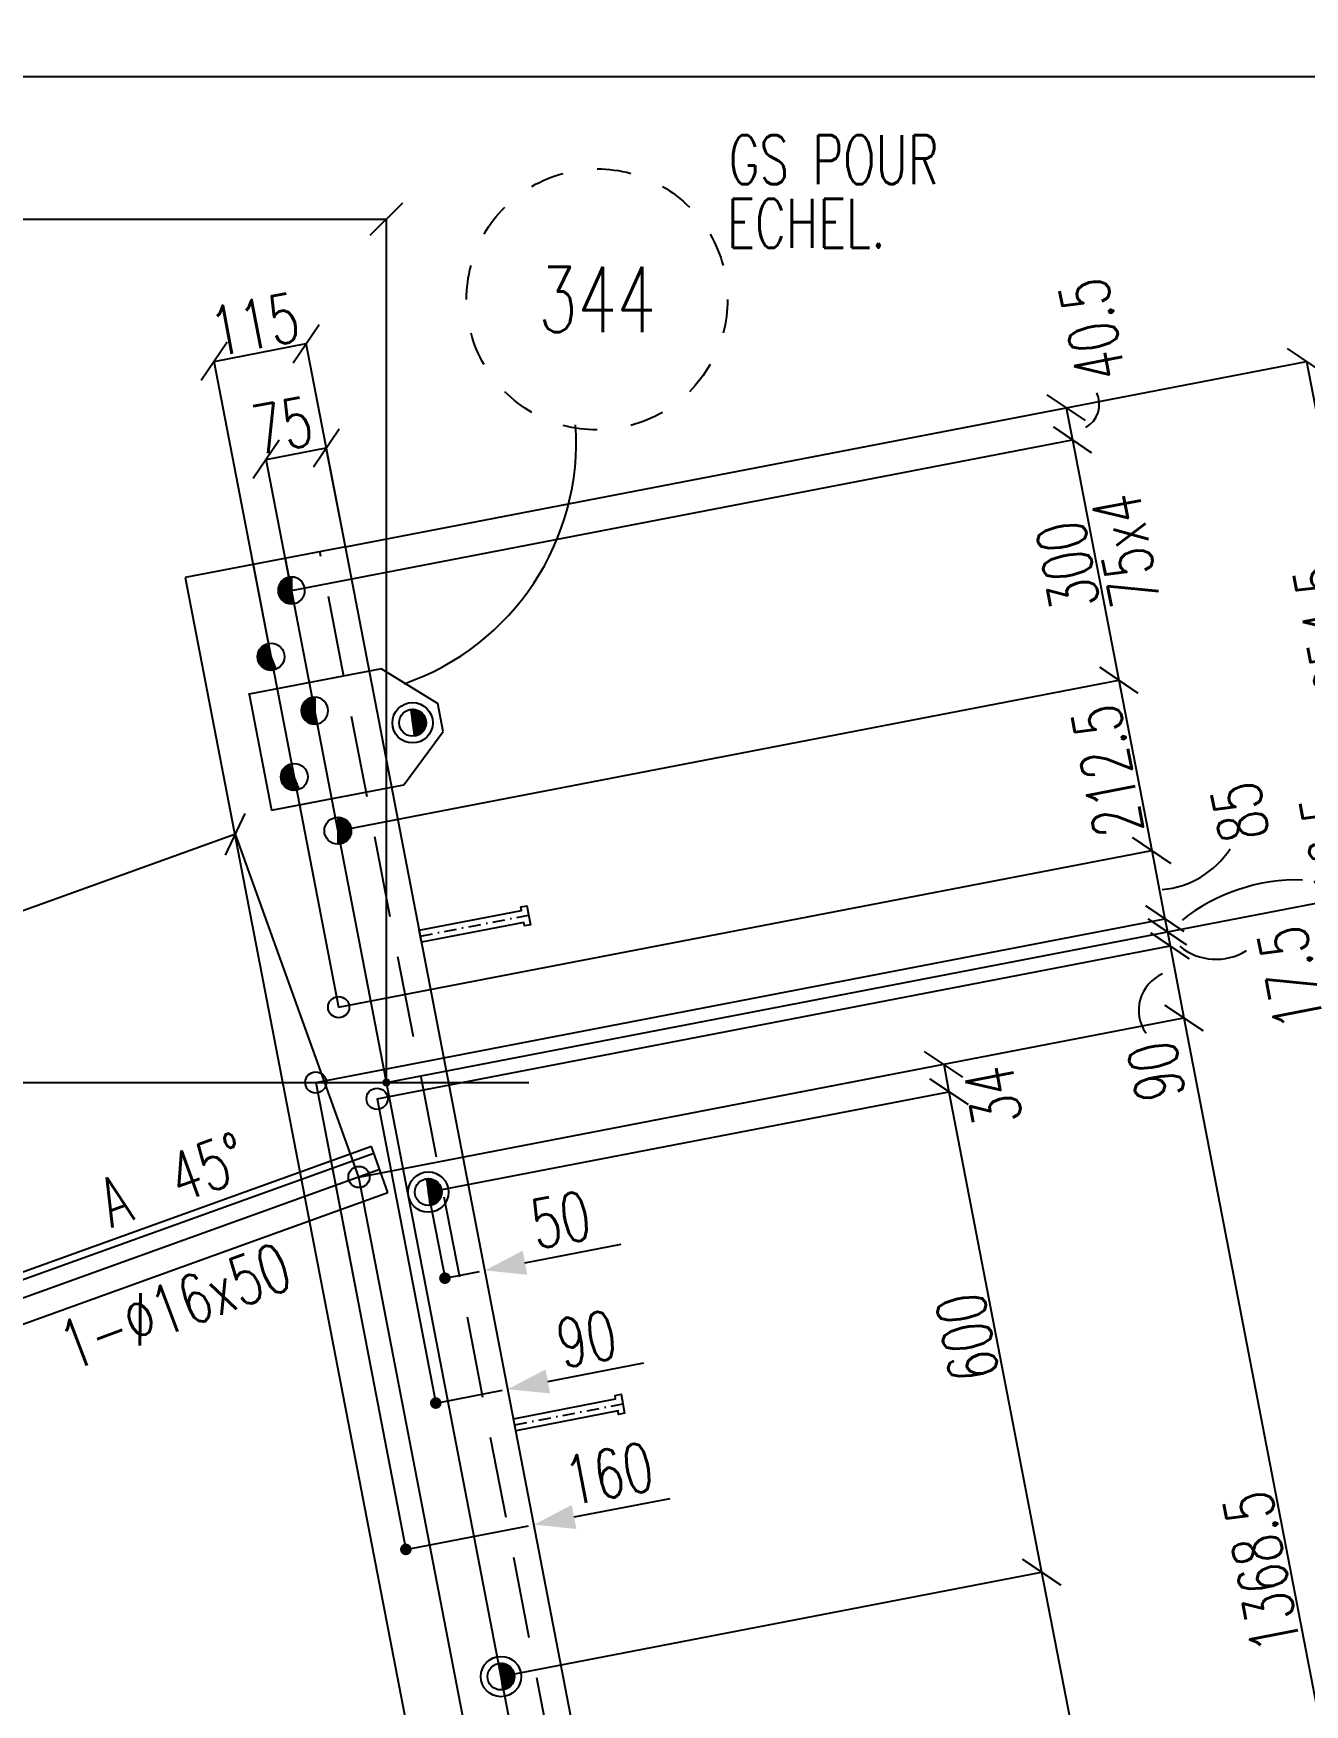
# Model space of a CAD drawing. Extents: x 707090 to 723393, y -5011 to 6523.
# Drawn here: x 715447 to 717005, y 4474 to 6523 of the extents above; entities that cross this region are included whole.
import ezdxf
from ezdxf.enums import TextEntityAlignment as Align

# ---------------------------------------------------------------- set-up
doc = ezdxf.new("R2010")
doc.units = 0
doc.header["$LTSCALE"] = 200
doc.header["$MEASUREMENT"] = 0
doc.linetypes.add('DASHDOT', pattern=[1, 0.5, -0.25, 0, -0.25])
doc.linetypes.add('DASHED', pattern=[0.75, 0.5, -0.25])
doc.layers.get('0').update_dxf_attribs({"linetype": 'CONTINUOUS'})
for name, color, linetype in [('ASSI', 6, 'CONTINUOUS'), ('Echelon', 1, 'CONTINUOUS'), ('FORI', 2, 'CONTINUOUS'), ('LINEA_ANG', 2, 'CONTINUOUS'), ('LINEE_PIASTRA', 2, 'CONTINUOUS'), ('LINEE_PIASTRE', 2, 'CONTINUOUS'), ('LS', 7, 'CONTINUOUS'), ('MZ', 6, 'DASHDOT'), ('PIASTRE', 5, 'CONTINUOUS'), ('QT_MAL', 7, 'CONTINUOUS'), ('QT_MPR', 7, 'CONTINUOUS'), ('QT_MSP', 7, 'CONTINUOUS'), ('TESTI_A_P', 7, 'CONTINUOUS'), ('TRAT-Y', 7, 'DASHED')]:
    doc.layers.add(name, color=color, linetype=linetype)
doc.styles.add('QUOTE', font='ROMANS8.SHX', dxfattribs={"width": 0.7})
doc.styles.add('RQL', font='ROMANS8.SHX', dxfattribs={"width": 0.7})
doc.styles.add('RS', font='ROMANS8.shx', dxfattribs={"width": 0.7})
doc.styles.get("Standard").update_dxf_attribs({"font": 'ROMANS8.SHX', "width": 0.7})
doc.dimstyles.new('FRECCE1', dxfattribs={"dimtxt": 60, "dimasz": 6.66, "dimexe": 0, "dimexo": 0, "dimgap": 1, "dimtad": 1, "dimzin": 0, "dimdsep": 46, "dimtxsty": 'RS', "dimblk1": 'QUOTP', "dimblk2": 'QUOTF', "dimsah": 1, "dimcen": 0, "dimclrd": 2, "dimclre": 2, "dimclrt": 7, "dimadec": 0, "dimazin": 0, "dimtfac": 1, "dimtix": 1, "dimtmove": 2, "dimatfit": 3, "dimldrblk": 'QUOTP', "dimfxl": 1, "dimtolj": 1, "dimtzin": 0, "dimarcsym": 0})
doc.dimstyles.new('TRATTO', dxfattribs={"dimscale": 0, "dimtxt": 60, "dimasz": 40, "dimexe": 0, "dimexo": 0, "dimgap": 5, "dimtad": 1, "dimrnd": 0.5, "dimdsep": 46, "dimtxsty": 'RS', "dimblk1": 'OBLIQUE', "dimblk2": 'OBLIQUE', "dimsah": 1, "dimcen": 0.09, "dimclrd": 2, "dimclre": 2, "dimclrt": 7, "dimadec": 0, "dimazin": 0, "dimtfac": 1, "dimtix": 1, "dimtmove": 2, "dimatfit": 3, "dimfxl": 1, "dimtolj": 1, "dimtzin": 0, "dimarcsym": 0})

# ---------------------------------------------------------------- blocks, each defined once
blk = doc.blocks.new('MRKR_98')
blk.add_point((0, 0))
at = {"color": 7, "style": 'QUOTE', "width": 0.5, "flags": 1}
for tag, p in [('TI', (3.73, 6.83)), ('DI_S', (3.73, 6.42)), ('D_S', (3.73, 6.02)), ('AUX2', (3.71, 4.93)), ('NFORI', (3.72, 5.3)), ('E_S', (3.73, 5.68)), ('AUX1', (3.73, 4.19)), ('FAM', (3.73, 4.55)), ('COMMESSA', (3.73, 3.85)), ('MD', (3.73, 3.51)), ('MP', (3.73, 3.16)), ('LARGHEZZA', (3.73, 2.82)), ('SPESSORE', (3.73, 2.48)), ('NP', (3.73, 2.14)), ('SV', (3.73, 1.79)), ('PESO', (3.73, 1.45)), ('QUA', (3.73, 1.11)), ('LUN', (3.73, 0.76)), ('PROF', (3.73, 0.42)), ('POS', (3.73, 0.08))]:
    blk.add_attdef(tag, p, '', height=0.2, dxfattribs=at)
at = {"color": 7, "flags": 1}
for tag, p in [('LAV1', (5.26, 6.88)), ('LAV2', (5.26, 6.55)), ('LAV3', (5.26, 6.21)), ('LAV4', (5.26, 5.88)), ('LAV5', (5.26, 5.55)), ('LAV6', (5.26, 5.21)), ('LAV7', (5.26, 4.88)), ('LAV8', (5.26, 4.55)), ('LAV9', (5.26, 4.21)), ('LAV10', (5.26, 3.88))]:
    blk.add_attdef(tag, p, '', height=0.2, dxfattribs=at)
blk = doc.blocks.new('ASSE98')
blk.add_line((0, 0), (1, 0))
at = {"color": 7, "flags": 1}
for tag, p in [('LAV1', (3.07431, 6.82847)), ('LAV2', (3.07431, 6.49513)), ('LAV3', (3.07431, 6.1618)), ('LAV4', (3.07431, 5.82847)), ('LAV5', (3.07431, 5.49513)), ('LAV6', (3.07431, 5.1618)), ('LAV7', (3.07431, 4.82847)), ('LAV8', (3.07431, 4.49513)), ('LAV9', (3.07431, 4.1618)), ('LAV10', (3.07431, 3.82847))]:
    blk.add_attdef(tag, p, '', height=0.2, dxfattribs=at)
at = {"color": 7, "style": 'QUOTE', "width": 0.5, "flags": 1}
for tag, p in [('TI', (1.38308, 6.82731)), ('DI_S', (1.38308, 6.42178)), ('D_S', (1.38308, 6.02092)), ('E_S', (1.38308, 5.68065)), ('NFORI', (1.36454, 5.29792)), ('ALAR', (1.36349, 4.93246)), ('FAM', (1.3775, 4.54645)), ('ALA', (1.38308, 4.19257)), ('DISP2', (1.38308, 3.84971)), ('DISP1', (1.38308, 3.50686)), ('PINZAF', (1.38308, 3.164)), ('PINZAI', (1.38308, 2.82114)), ('TRP', (1.38308, 2.47829)), ('NP', (1.38308, 2.13543)), ('SV', (1.38308, 1.79257)), ('PESO', (1.38308, 1.44971)), ('QUA', (1.38308, 1.10686)), ('LUN', (1.38308, 0.764)), ('PROF', (1.38308, 0.42114)), ('POS', (1.38308, 0.07829))]:
    blk.add_attdef(tag, p, '', height=0.2, dxfattribs=at)
blk = doc.blocks.new('P20')
at = {"color": 0}
for p, q in [((0, 0.98), (0.02, 1)), ((0, 0.94), (0.06, 1)), ((1, -0.01), (0, 0.99)), ((0, 0.89), (0.1, 0.99)), ((0, 0.85), (0.14, 0.99)), ((0, 0.8), (0.18, 0.98)), ((0, 0.76), (0.22, 0.98)), ((0, 0.71), (0.25, 0.97)), ((0, 0.67), (0.29, 0.96)), ((1, -0.05), (0, 0.95)), ((0, 0.62), (0.32, 0.95)), ((0, 0.58), (0.36, 0.93)), ((0, 0.53), (0.39, 0.92)), ((0, 0.49), (0.42, 0.91)), ((1, -0.09), (0, 0.9)), ((0, 0.44), (0.45, 0.89)), ((0, 0.4), (0.48, 0.88)), ((0.99, -0.13), (0, 0.86)), ((0, 0.35), (0.51, 0.86)), ((0, 0.31), (0.54, 0.84)), ((0, 0.26), (0.56, 0.83)), ((0.99, -0.17), (0, 0.81)), ((0, 0.22), (0.59, 0.81)), ((0, 0.17), (0.61, 0.79)), ((0.98, -0.21), (0, 0.77)), ((0, 0.13), (0.64, 0.77)), ((0, 0.08), (0.66, 0.75)), ((0, 0.04), (0.69, 0.73)), ((0.97, -0.25), (0, 0.72)), ((0, -0.01), (0.71, 0.7)), ((0.96, -0.28), (0, 0.68)), ((0, -0.05), (0.73, 0.68)), ((0, -0.1), (0.75, 0.66)), ((0.95, -0.32), (0, 0.63)), ((0, -0.14), (0.77, 0.63)), ((0, -0.19), (0.79, 0.61)), ((0.94, -0.35), (0, 0.59)), ((0, -0.23), (0.81, 0.58)), ((0, -0.28), (0.83, 0.56)), ((0.92, -0.38), (0, 0.54)), ((0, -0.32), (0.85, 0.53)), ((0.91, -0.41), (0, 0.5)), ((0, -0.36), (0.87, 0.5)), ((0, -0.41), (0.88, 0.47)), ((0.9, -0.44), (0, 0.45)), ((0, -0.45), (0.9, 0.44)), ((0.88, -0.47), (0, 0.41)), ((0, -0.5), (0.91, 0.41)), ((0, -0.54), (0.92, 0.38)), ((0.87, -0.5), (0, 0.36)), ((0, -0.59), (0.94, 0.35)), ((0.85, -0.53), (0, 0.32)), ((0, -0.63), (0.95, 0.31)), ((0, -0.68), (0.96, 0.28)), ((0.83, -0.56), (0, 0.27)), ((0, -0.72), (0.97, 0.25)), ((0.81, -0.58), (0, 0.23)), ((0, -0.77), (0.98, 0.21)), ((0.79, -0.61), (0, 0.18)), ((0, -0.81), (0.99, 0.17)), ((0.77, -0.63), (0, 0.14)), ((0, -0.86), (0.99, 0.13)), ((0.75, -0.66), (0, 0.09)), ((0, -0.9), (1, 0.09)), ((0.73, -0.68), (0, 0.05)), ((0, -0.95), (1, 0.05)), ((0.71, -0.7), (0, 0.01)), ((0, -0.99), (1, 0.01)), ((1, 0.04), (0.04, 1)), ((1, 0.09), (0.09, 1)), ((0.99, 0.14), (0.14, 0.99)), ((0.98, 0.19), (0.19, 0.98)), ((0.97, 0.25), (0.25, 0.97)), ((0.95, 0.31), (0.31, 0.95)), ((0.92, 0.38), (0.38, 0.92)), ((0.88, 0.47), (0.47, 0.88)), ((0.81, 0.59), (0.59, 0.81)), ((0.69, -0.73), (0, -0.04)), ((0.66, -0.75), (0, -0.08)), ((0.64, -0.77), (0, -0.13)), ((0.61, -0.79), (0, -0.17)), ((0.59, -0.81), (0, -0.22)), ((0.56, -0.83), (0, -0.26)), ((0.54, -0.84), (0, -0.31)), ((0.51, -0.86), (0, -0.35)), ((0.48, -0.88), (0, -0.4)), ((0.45, -0.89), (0, -0.44)), ((0.42, -0.91), (0, -0.49)), ((0.39, -0.92), (0, -0.53)), ((0.36, -0.93), (0, -0.58)), ((0.32, -0.95), (0, -0.62)), ((0.29, -0.96), (0, -0.67)), ((0.25, -0.97), (0, -0.71)), ((0.22, -0.98), (0, -0.76)), ((0.18, -0.98), (0, -0.8)), ((0.14, -0.99), (0, -0.85)), ((0.1, -0.99), (0, -0.89)), ((0.04, -1), (1, -0.04)), ((0.09, -1), (1, -0.09)), ((0.14, -0.99), (0.99, -0.14)), ((0.19, -0.98), (0.98, -0.19)), ((0.25, -0.97), (0.97, -0.25)), ((0.31, -0.95), (0.95, -0.31)), ((0.38, -0.92), (0.92, -0.38)), ((0.47, -0.88), (0.88, -0.47)), ((0.59, -0.81), (0.81, -0.59))]:
    blk.add_line(p, q, dxfattribs=at)
for radius in [1.5, 1]:
    blk.add_circle((0, 0), radius)
blk = doc.blocks.new('_OBLIQUE')
at = {"color": 0, "linetype": 'ByBlock'}
blk.add_line((-0.5, -0.5), (0.5, 0.5), dxfattribs=at)
blk = doc.blocks.new('*D17')
at = {"layer": 'LS', "color": 2, "lineweight": -2, "transparency": 16777216}
for p, q in [((710738.1, 5236.4), (710738.1, 6295)), ((710738.1, 6295), (715879.6, 6295)), ((715879.6, 5236.4), (715879.6, 6295))]:
    blk.add_line(p, q, dxfattribs=at)
at = {"layer": 'LS', "color": 2, "lineweight": -2, "transparency": 16777216, "xscale": 40, "yscale": 40, "zscale": 40, "rotation": 180}
blk.add_blockref('_OBLIQUE', (710738.1, 6295), dxfattribs=at)
at = {"layer": 'LS', "color": 2, "lineweight": -2, "transparency": 16777216, "xscale": 40, "yscale": 40, "zscale": 40}
blk.add_blockref('_OBLIQUE', (715879.6, 6295), dxfattribs=at)
at = {"layer": 'LS', "color": 7, "transparency": 16777216, "insert": (713308.9, 6332.9), "char_height": 60, "attachment_point": 5, "style": 'RS'}
blk.add_mtext('\\A1;5141.5 SUR TRUSQ. 75', dxfattribs=at)
blk = doc.blocks.new('A$C6E393FD9')
at = {"layer": 'Echelon', "color": 3}
blk.add_lwpolyline([(2.5, 0), (0, 19.8), (168.6, 41.4), (167.9, 47.2), (177.8, 48.5), (181.8, 17.1), (171.9, 15.8), (171.2, 21.6), (2.5, 0)], close=True, dxfattribs=at)
at = {"layer": 'MZ', "ltscale": 0.2}
blk.add_line((1.3, 9.9), (179.8, 32.8), dxfattribs=at)
blk = doc.blocks.new('QUOTP')
at = {"layer": 'ASSI', "color": 2, "const_width": 1.07}
blk.add_lwpolyline([(-0.53, 0, 1), (0.53, 0, 1)], format="xyb", close=True, dxfattribs=at)
blk = doc.blocks.new('QUOTF')
at = {"layer": 'LS', "color": 2}
blk.add_line((7.5, 0), (25.5, 0), dxfattribs=at)
blk.add_solid([(7.5, 2.25), (0, 0), (7.5, -2.25)], dxfattribs=at)
blk = doc.blocks.new('*D18')
at = {"layer": 'QT_MAL', "color": 2, "lineweight": -2, "transparency": 16777216}
for p, q in [((715946.7, 4844.6), (716022, 4859.2)), ((716028.5, 4860.4), (716028.5, 4860.4)), ((715940.2, 4843.4), (715940.2, 4843.4))]:
    blk.add_line(p, q, dxfattribs=at)
at = {"layer": 'QT_MAL', "color": 2, "lineweight": -2, "transparency": 16777216, "xscale": 6.66, "yscale": 6.66, "zscale": 6.66}
for name, p, rotation in [('QUOTF', (716028.5, 4860.4), 10.91543261025337), ('QUOTP', (715940.2, 4843.4), 190.9154326102534)]:
    blk.add_blockref(name, p, dxfattribs=dict(at, rotation=rotation))
at = {"layer": 'QT_MAL', "color": 7, "transparency": 16777216, "insert": (716125, 4922.1), "char_height": 60, "attachment_point": 5, "rotation": 10.9154, "style": 'RS'}
blk.add_mtext('\\A1;90', dxfattribs=at)
blk = doc.blocks.new('*D27')
at = {"layer": 'QT_MPR', "color": 2, "lineweight": -2, "transparency": 16777216}
for p, q in [((715694.6, 5540.7), (713734, 4834.3)), ((715846, 5120.5), (715694.6, 5540.7)), ((713885.4, 4414.1), (713734, 4834.3))]:
    blk.add_line(p, q, dxfattribs=at)
at = {"layer": 'QT_MPR', "color": 2, "lineweight": -2, "transparency": 16777216, "xscale": 40, "yscale": 40, "zscale": 40}
for p, rotation in [((715694.6, 5540.7), 19.81379073335267), ((713734, 4834.3), 199.8137907333526)]:
    blk.add_blockref('_OBLIQUE', p, dxfattribs=dict(at, rotation=rotation))
at = {"layer": 'QT_MPR', "color": 7, "transparency": 16777216, "insert": (714437.8, 5141.6), "char_height": 60, "attachment_point": 5, "rotation": 19.8138, "style": 'RS'}
blk.add_mtext('\\A1;2084', dxfattribs=at)
blk = doc.blocks.new('*D34')
at = {"layer": 'QT_MAL', "color": 2, "lineweight": -2, "transparency": 16777216}
for p, q in [((715957.9, 4997.8), (715993.9, 5004.7)), ((716000.5, 5006), (716000.5, 5006)), ((715951.4, 4996.5), (715951.4, 4996.5))]:
    blk.add_line(p, q, dxfattribs=at)
at = {"layer": 'QT_MAL', "color": 2, "lineweight": -2, "transparency": 16777216, "xscale": 6.66, "yscale": 6.66, "zscale": 6.66}
for name, p, rotation in [('QUOTF', (716000.5, 5006), 10.91543261024502), ('QUOTP', (715951.4, 4996.5), 190.915432610245)]:
    blk.add_blockref(name, p, dxfattribs=dict(at, rotation=rotation))
at = {"layer": 'QT_MAL', "color": 7, "transparency": 16777216, "insert": (716093.2, 5068.2), "char_height": 60, "attachment_point": 5, "rotation": 10.9154, "style": 'RS'}
blk.add_mtext('\\A1;50', dxfattribs=at)
blk = doc.blocks.new('16')
blk.add_circle((0, 0), 1)
blk = doc.blocks.new('20')
at = {"color": 0}
for p, q in [((0, 0.98), (0.02, 1)), ((0, 0.94), (0.06, 1)), ((1, -0.01), (0, 0.99)), ((0, 0.89), (0.1, 0.99)), ((0, 0.85), (0.14, 0.99)), ((0, 0.8), (0.18, 0.98)), ((0, 0.76), (0.22, 0.98)), ((0, 0.71), (0.25, 0.97)), ((0, 0.67), (0.29, 0.96)), ((1, -0.05), (0, 0.95)), ((0, 0.62), (0.32, 0.95)), ((0, 0.58), (0.36, 0.93)), ((0, 0.53), (0.39, 0.92)), ((0, 0.49), (0.42, 0.91)), ((1, -0.09), (0, 0.9)), ((0, 0.44), (0.45, 0.89)), ((0, 0.4), (0.48, 0.88)), ((0.99, -0.13), (0, 0.86)), ((0, 0.35), (0.51, 0.86)), ((0, 0.31), (0.54, 0.84)), ((0, 0.26), (0.56, 0.83)), ((0.99, -0.17), (0, 0.81)), ((0, 0.22), (0.59, 0.81)), ((0, 0.17), (0.61, 0.79)), ((0.98, -0.21), (0, 0.77)), ((0, 0.13), (0.64, 0.77)), ((0, 0.08), (0.66, 0.75)), ((0, 0.04), (0.69, 0.73)), ((0.97, -0.25), (0, 0.72)), ((0, -0.01), (0.71, 0.7)), ((0.96, -0.28), (0, 0.68)), ((0, -0.05), (0.73, 0.68)), ((0, -0.1), (0.75, 0.66)), ((0.95, -0.32), (0, 0.63)), ((0, -0.14), (0.77, 0.63)), ((0, -0.19), (0.79, 0.61)), ((0.94, -0.35), (0, 0.59)), ((0, -0.23), (0.81, 0.58)), ((0, -0.28), (0.83, 0.56)), ((0.92, -0.38), (0, 0.54)), ((0, -0.32), (0.85, 0.53)), ((0.91, -0.41), (0, 0.5)), ((0, -0.36), (0.87, 0.5)), ((0, -0.41), (0.88, 0.47)), ((0.9, -0.44), (0, 0.45)), ((0, -0.45), (0.9, 0.44)), ((0.88, -0.47), (0, 0.41)), ((0, -0.5), (0.91, 0.41)), ((0, -0.54), (0.92, 0.38)), ((0.87, -0.5), (0, 0.36)), ((0, -0.59), (0.94, 0.35)), ((0.85, -0.53), (0, 0.32)), ((0, -0.63), (0.95, 0.31)), ((0, -0.68), (0.96, 0.28)), ((0.83, -0.56), (0, 0.27)), ((0, -0.72), (0.97, 0.25)), ((0.81, -0.58), (0, 0.23)), ((0, -0.77), (0.98, 0.21)), ((0.79, -0.61), (0, 0.18)), ((0, -0.81), (0.99, 0.17)), ((0.77, -0.63), (0, 0.14)), ((0, -0.86), (0.99, 0.13)), ((0.75, -0.66), (0, 0.09)), ((0, -0.9), (1, 0.09)), ((0.73, -0.68), (0, 0.05)), ((0, -0.95), (1, 0.05)), ((0.71, -0.7), (0, 0.01)), ((0, -0.99), (1, 0.01)), ((1, 0.04), (0.04, 1)), ((1, 0.09), (0.09, 1)), ((0.99, 0.14), (0.14, 0.99)), ((0.98, 0.19), (0.19, 0.98)), ((0.97, 0.25), (0.25, 0.97)), ((0.95, 0.31), (0.31, 0.95)), ((0.92, 0.38), (0.38, 0.92)), ((0.88, 0.47), (0.47, 0.88)), ((0.81, 0.59), (0.59, 0.81)), ((0.69, -0.73), (0, -0.04)), ((0.66, -0.75), (0, -0.08)), ((0.64, -0.77), (0, -0.13)), ((0.61, -0.79), (0, -0.17)), ((0.59, -0.81), (0, -0.22)), ((0.56, -0.83), (0, -0.26)), ((0.54, -0.84), (0, -0.31)), ((0.51, -0.86), (0, -0.35)), ((0.48, -0.88), (0, -0.4)), ((0.45, -0.89), (0, -0.44)), ((0.42, -0.91), (0, -0.49)), ((0.39, -0.92), (0, -0.53)), ((0.36, -0.93), (0, -0.58)), ((0.32, -0.95), (0, -0.62)), ((0.29, -0.96), (0, -0.67)), ((0.25, -0.97), (0, -0.71)), ((0.22, -0.98), (0, -0.76)), ((0.18, -0.98), (0, -0.8)), ((0.14, -0.99), (0, -0.85)), ((0.1, -0.99), (0, -0.89)), ((0.04, -1), (1, -0.04)), ((0.09, -1), (1, -0.09)), ((0.14, -0.99), (0.99, -0.14)), ((0.19, -0.98), (0.98, -0.19)), ((0.25, -0.97), (0.97, -0.25)), ((0.31, -0.95), (0.95, -0.31)), ((0.38, -0.92), (0.92, -0.38)), ((0.47, -0.88), (0.88, -0.47)), ((0.59, -0.81), (0.81, -0.59))]:
    blk.add_line(p, q, dxfattribs=at)
blk.add_line((0, 1), (0, -1))
blk.add_circle((0, 0), 1)
blk = doc.blocks.new('*D40')
at = {"layer": 'QT_MAL', "color": 2, "lineweight": -2, "transparency": 16777216}
for p, q in [((715910, 4665.3), (716054, 4693)), ((715903.5, 4664), (715903.5, 4664))]:
    blk.add_line(p, q, dxfattribs=at)
at = {"layer": 'QT_MAL', "color": 2, "lineweight": -2, "transparency": 16777216, "xscale": 6.66, "yscale": 6.66, "zscale": 6.66}
for name, p, rotation in [('QUOTF', (716060.6, 4694.3), 10.91543261025215), ('QUOTP', (715903.5, 4664), 190.9154326102521)]:
    blk.add_blockref(name, p, dxfattribs=dict(at, rotation=rotation))
at = {"layer": 'QT_MAL', "color": 7, "transparency": 16777216, "insert": (716152.3, 4756.9), "char_height": 60, "attachment_point": 5, "rotation": 10.9154, "style": 'RS'}
blk.add_mtext('\\A1;160', dxfattribs=at)
blk = doc.blocks.new('*D37')
at = {"layer": 'LS', "color": 2, "lineweight": -2, "transparency": 16777216}
for p, q in [((715732.3, 6000.3), (715806, 6014.5)), ((715829.4, 5893.3), (715806, 6014.5)), ((715763.3, 5839.6), (715732.3, 6000.3))]:
    blk.add_line(p, q, dxfattribs=at)
at = {"layer": 'LS', "color": 2, "lineweight": -2, "transparency": 16777216, "xscale": 40, "yscale": 40, "zscale": 40}
for p, rotation in [((715732.3, 6000.3), 190.915432614), ((715806, 6014.5), 10.91543261400001)]:
    blk.add_blockref('_OBLIQUE', p, dxfattribs=dict(at, rotation=rotation))
at = {"layer": 'LS', "color": 7, "transparency": 16777216, "insert": (715752.2, 6041.8), "char_height": 60, "attachment_point": 5, "rotation": 10.9154, "style": 'RS'}
blk.add_mtext('\\A1;75', dxfattribs=at)
blk = doc.blocks.new('*D38')
at = {"layer": 'LS', "color": 2, "lineweight": -2, "transparency": 16777216}
for p, q in [((715668.4, 6120.5), (715781.3, 6142.3)), ((715829.4, 5893.3), (715781.3, 6142.3)), ((715738.2, 5758.4), (715668.4, 6120.5))]:
    blk.add_line(p, q, dxfattribs=at)
at = {"layer": 'LS', "color": 2, "lineweight": -2, "transparency": 16777216, "xscale": 40, "yscale": 40, "zscale": 40}
for p, rotation in [((715781.3, 6142.3), 10.91543261400001), ((715668.4, 6120.5), 190.915432614)]:
    blk.add_blockref('_OBLIQUE', p, dxfattribs=dict(at, rotation=rotation))
at = {"layer": 'LS', "color": 7, "transparency": 16777216, "insert": (715718.2, 6165.8), "char_height": 60, "attachment_point": 5, "rotation": 10.9154, "style": 'RS'}
blk.add_mtext('\\A1;115', dxfattribs=at)
blk = doc.blocks.new('*D44')
at = {"layer": 'QT_MPR', "color": 2, "lineweight": -2, "transparency": 16777216}
for p, q in [((715829.4, 5893.3), (717007.6, 6120.5)), ((717007.6, 6120.5), (717131.6, 5477.9)), ((715879.6, 5236.4), (717131.6, 5477.9))]:
    blk.add_line(p, q, dxfattribs=at)
at = {"layer": 'QT_MPR', "color": 2, "lineweight": -2, "transparency": 16777216, "xscale": 40, "yscale": 40, "zscale": 40}
for p, rotation in [((717007.6, 6120.5), 100.9154326102447), ((717131.6, 5477.9), 280.9154326102447)]:
    blk.add_blockref('_OBLIQUE', p, dxfattribs=dict(at, rotation=rotation))
at = {"layer": 'QT_MPR', "color": 7, "transparency": 16777216, "insert": (717035.2, 5792.6), "char_height": 60, "attachment_point": 5, "rotation": 100.9154, "style": 'RS'}
blk.add_mtext('\\A1;654.5', dxfattribs=at)
blk = doc.blocks.new('*D45')
at = {"layer": 'QT_MPR', "color": 2, "lineweight": -2, "transparency": 16777216}
for p, q in [((715879.6, 5236.4), (717131.6, 5477.9)), ((717131.6, 5477.9), (718900.4, -3694.3)), ((717648.5, -3935.7), (718900.4, -3694.3))]:
    blk.add_line(p, q, dxfattribs=at)
at = {"layer": 'QT_MPR', "color": 2, "lineweight": -2, "transparency": 16777216, "xscale": 40, "yscale": 40, "zscale": 40}
for p, rotation in [((717131.6, 5477.9), 100.9154326102447), ((718900.4, -3694.3), 280.9154326102447)]:
    blk.add_blockref('_OBLIQUE', p, dxfattribs=dict(at, rotation=rotation))
at = {"layer": 'QT_MPR', "color": 7, "transparency": 16777216, "insert": (717981.6, 885.2), "char_height": 60, "attachment_point": 5, "rotation": 100.9154, "style": 'RS'}
blk.add_mtext('\\A1;9341.5', dxfattribs=at)
blk = doc.blocks.new('*D46')
at = {"layer": 'QT_MPR', "color": 2, "lineweight": -2, "transparency": 16777216}
for p, q in [((715829.4, 5893.3), (716713.1, 6063.7)), ((716713.1, 6063.7), (716720.7, 6024.2)), ((715763.3, 5839.6), (716720.7, 6024.2))]:
    blk.add_line(p, q, dxfattribs=at)
at = {"layer": 'QT_MPR', "color": 2, "lineweight": -2, "transparency": 16777216, "xscale": 40, "yscale": 40, "zscale": 40}
for p, rotation in [((716713.1, 6063.7), 100.9154326102447), ((716720.7, 6024.2), 280.9154326102447)]:
    blk.add_blockref('_OBLIQUE', p, dxfattribs=dict(at, rotation=rotation))
at = {"layer": 'QT_MPR', "color": 7, "transparency": 16777216, "insert": (716744.6, 6159.1), "char_height": 60, "attachment_point": 5, "rotation": 100.9154, "style": 'RS'}
blk.add_mtext('\\A1;40.5', dxfattribs=at)
blk = doc.blocks.new('*D47')
at = {"layer": 'QT_MPR', "color": 2, "lineweight": -2, "transparency": 16777216}
for p, q in [((715763.3, 5839.6), (716720.7, 6024.2)), ((716720.7, 6024.2), (716777.5, 5729.7)), ((715820.1, 5545), (716777.5, 5729.7))]:
    blk.add_line(p, q, dxfattribs=at)
at = {"layer": 'QT_MPR', "color": 2, "lineweight": -2, "transparency": 16777216, "xscale": 40, "yscale": 40, "zscale": 40}
for p, rotation in [((716720.7, 6024.2), 100.9154326102447), ((716777.5, 5729.7), 280.9154326102447)]:
    blk.add_blockref('_OBLIQUE', p, dxfattribs=dict(at, rotation=rotation))
at = {"layer": 'QT_MPR', "color": 7, "transparency": 16777216, "insert": (716785.9, 5888.7), "char_height": 60, "attachment_point": 5, "rotation": 100.9154, "style": 'RS'}
blk.add_mtext('\\A1;75x4', dxfattribs=at)
blk = doc.blocks.new('*D48')
at = {"layer": 'QT_MPR', "color": 2, "lineweight": -2, "transparency": 16777216}
for p, q in [((715763.3, 5839.6), (716720.7, 6024.2)), ((716720.7, 6024.2), (716777.5, 5729.7)), ((715820.1, 5545), (716777.5, 5729.7))]:
    blk.add_line(p, q, dxfattribs=at)
at = {"layer": 'QT_MPR', "color": 2, "lineweight": -2, "transparency": 16777216, "xscale": 40, "yscale": 40, "zscale": 40}
for p, rotation in [((716720.7, 6024.2), 100.9154326102447), ((716777.5, 5729.7), 280.9154326102447)]:
    blk.add_blockref('_OBLIQUE', p, dxfattribs=dict(at, rotation=rotation))
at = {"layer": 'QT_MPR', "color": 7, "transparency": 16777216, "insert": (716714.7, 5870.3), "char_height": 60, "attachment_point": 5, "rotation": 100.9154, "style": 'RS'}
blk.add_mtext('\\A1;300', dxfattribs=at)
blk = doc.blocks.new('*D49')
at = {"layer": 'QT_MPR', "color": 2, "lineweight": -2, "transparency": 16777216}
for p, q in [((715820.1, 5545), (716777.5, 5729.7)), ((716777.5, 5729.7), (716817.8, 5520.9)), ((715821.1, 5328.7), (716817.8, 5520.9))]:
    blk.add_line(p, q, dxfattribs=at)
at = {"layer": 'QT_MPR', "color": 2, "lineweight": -2, "transparency": 16777216, "xscale": 40, "yscale": 40, "zscale": 40}
for p, rotation in [((716777.5, 5729.7), 100.9154326102447), ((716817.8, 5520.9), 280.9154326102447)]:
    blk.add_blockref('_OBLIQUE', p, dxfattribs=dict(at, rotation=rotation))
at = {"layer": 'QT_MPR', "color": 7, "transparency": 16777216, "insert": (716763.3, 5618.7), "char_height": 60, "attachment_point": 5, "rotation": 100.9154, "style": 'RS'}
blk.add_mtext('\\A1;212.5', dxfattribs=at)
blk = doc.blocks.new('*D50')
at = {"layer": 'QT_MPR', "color": 2, "lineweight": -2, "transparency": 16777216}
for p, q in [((715821.1, 5328.7), (716817.8, 5520.9)), ((716817.8, 5520.9), (716833.9, 5437.2)), ((715793.1, 5236.4), (716833.9, 5437.2))]:
    blk.add_line(p, q, dxfattribs=at)
at = {"layer": 'QT_MPR', "color": 2, "lineweight": -2, "transparency": 16777216, "xscale": 40, "yscale": 40, "zscale": 40}
for p, rotation in [((716817.8, 5520.9), 100.9154326102447), ((716833.9, 5437.2), 280.9154326102447)]:
    blk.add_blockref('_OBLIQUE', p, dxfattribs=dict(at, rotation=rotation))
at = {"layer": 'QT_MPR', "color": 7, "transparency": 16777216, "insert": (716925.8, 5568), "char_height": 60, "attachment_point": 5, "rotation": 100.9154, "style": 'RS'}
blk.add_mtext('\\A1;85', dxfattribs=at)
blk = doc.blocks.new('*D51')
at = {"layer": 'QT_MPR', "color": 2, "lineweight": -2, "transparency": 16777216}
for p, q in [((715793.1, 5236.4), (716833.9, 5437.2)), ((716833.9, 5437.2), (716837, 5421.1)), ((715879.6, 5236.4), (716837, 5421.1))]:
    blk.add_line(p, q, dxfattribs=at)
at = {"layer": 'QT_MPR', "color": 2, "lineweight": -2, "transparency": 16777216, "xscale": 40, "yscale": 40, "zscale": 40}
for p, rotation in [((716833.9, 5437.2), 100.9154326102447), ((716837, 5421.1), 280.9154326102447)]:
    blk.add_blockref('_OBLIQUE', p, dxfattribs=dict(at, rotation=rotation))
at = {"layer": 'QT_MPR', "color": 7, "transparency": 16777216, "insert": (717039.3, 5530.5), "char_height": 60, "attachment_point": 5, "rotation": 100.9154, "style": 'RS'}
blk.add_mtext('\\A1;16.5', dxfattribs=at)
blk = doc.blocks.new('*D52')
at = {"layer": 'QT_MPR', "color": 2, "lineweight": -2, "transparency": 16777216}
for p, q in [((715879.6, 5236.4), (716837, 5421.1)), ((716837, 5421.1), (716840.3, 5403.9)), ((715868.2, 5216.4), (716840.3, 5403.9))]:
    blk.add_line(p, q, dxfattribs=at)
at = {"layer": 'QT_MPR', "color": 2, "lineweight": -2, "transparency": 16777216, "xscale": 40, "yscale": 40, "zscale": 40}
for p, rotation in [((716837, 5421.1), 100.9154326102447), ((716840.3, 5403.9), 280.9154326102447)]:
    blk.add_blockref('_OBLIQUE', p, dxfattribs=dict(at, rotation=rotation))
at = {"layer": 'QT_MPR', "color": 7, "transparency": 16777216, "insert": (716988.1, 5365), "char_height": 60, "attachment_point": 5, "rotation": 100.9154, "style": 'RS'}
blk.add_mtext('\\A1;17.5', dxfattribs=at)
blk = doc.blocks.new('*D53')
at = {"layer": 'QT_MPR', "color": 2, "lineweight": -2, "transparency": 16777216}
for p, q in [((715868.2, 5216.4), (716840.3, 5403.9)), ((716840.3, 5403.9), (716857.4, 5315.5)), ((715846, 5120.5), (716857.4, 5315.5))]:
    blk.add_line(p, q, dxfattribs=at)
at = {"layer": 'QT_MPR', "color": 2, "lineweight": -2, "transparency": 16777216, "xscale": 40, "yscale": 40, "zscale": 40}
for p, rotation in [((716840.3, 5403.9), 100.9154326102447), ((716857.4, 5315.5), 280.9154326102447)]:
    blk.add_blockref('_OBLIQUE', p, dxfattribs=dict(at, rotation=rotation))
at = {"layer": 'QT_MPR', "color": 7, "transparency": 16777216, "insert": (716823.2, 5250.2), "char_height": 60, "attachment_point": 5, "rotation": 100.9154, "style": 'RS'}
blk.add_mtext('\\A1;90', dxfattribs=at)
blk = doc.blocks.new('*D54')
at = {"layer": 'QT_MPR', "color": 2, "lineweight": -2, "transparency": 16777216}
for p, q in [((715846, 5120.5), (716857.4, 5315.5)), ((716857.4, 5315.5), (717116.5, 3971.5)), ((716105.2, 3776.5), (717116.5, 3971.5))]:
    blk.add_line(p, q, dxfattribs=at)
at = {"layer": 'QT_MPR', "color": 2, "lineweight": -2, "transparency": 16777216, "xscale": 40, "yscale": 40, "zscale": 40}
for p, rotation in [((716857.4, 5315.5), 100.9154326102447), ((717116.5, 3971.5), 280.9154326102447)]:
    blk.add_blockref('_OBLIQUE', p, dxfattribs=dict(at, rotation=rotation))
at = {"layer": 'QT_MPR', "color": 7, "transparency": 16777216, "insert": (716952.6, 4636.9), "char_height": 60, "attachment_point": 5, "rotation": 100.9154, "style": 'RS'}
blk.add_mtext('\\A1;1368.5', dxfattribs=at)
blk = doc.blocks.new('*D66')
at = {"layer": 'QT_MSP', "color": 2, "lineweight": -2, "transparency": 16777216}
for p, q in [((715846, 5120.5), (716562.8, 5258.7)), ((716562.8, 5258.7), (716569.3, 5225.1)), ((715931, 5102), (716569.3, 5225.1))]:
    blk.add_line(p, q, dxfattribs=at)
at = {"layer": 'QT_MSP', "color": 2, "lineweight": -2, "transparency": 16777216, "xscale": 40, "yscale": 40, "zscale": 40}
for p, rotation in [((716562.8, 5258.7), 100.9154326102447), ((716569.3, 5225.1), 280.9154326102447)]:
    blk.add_blockref('_OBLIQUE', p, dxfattribs=dict(at, rotation=rotation))
at = {"layer": 'QT_MSP', "color": 7, "transparency": 16777216, "insert": (716623.4, 5220.1), "char_height": 60, "attachment_point": 5, "rotation": 100.9154, "style": 'RS'}
blk.add_mtext('\\A1;34', dxfattribs=at)
blk = doc.blocks.new('*D67')
at = {"layer": 'QT_MSP', "color": 2, "lineweight": -2, "transparency": 16777216}
for p, q in [((715931, 5102), (716569.3, 5225.1)), ((716569.3, 5225.1), (716682.9, 4636)), ((716020.1, 4508.1), (716682.9, 4636))]:
    blk.add_line(p, q, dxfattribs=at)
at = {"layer": 'QT_MSP', "color": 2, "lineweight": -2, "transparency": 16777216, "xscale": 40, "yscale": 40, "zscale": 40}
for p, rotation in [((716569.3, 5225.1), 100.9154326102447), ((716682.9, 4636), 280.9154326102447)]:
    blk.add_blockref('_OBLIQUE', p, dxfattribs=dict(at, rotation=rotation))
at = {"layer": 'QT_MSP', "color": 7, "transparency": 16777216, "insert": (716591.7, 4923.9), "char_height": 60, "attachment_point": 5, "rotation": 100.9154, "style": 'RS'}
blk.add_mtext('\\A1;600', dxfattribs=at)
blk = doc.blocks.new('*D68')
at = {"layer": 'QT_MSP', "color": 2, "lineweight": -2, "transparency": 16777216}
for p, q in [((716020.1, 4508.1), (716682.9, 4636)), ((716682.9, 4636), (716796.5, 4046.8)), ((716133.7, 3919), (716796.5, 4046.8))]:
    blk.add_line(p, q, dxfattribs=at)
at = {"layer": 'QT_MSP', "color": 2, "lineweight": -2, "transparency": 16777216, "xscale": 40, "yscale": 40, "zscale": 40}
for p, rotation in [((716682.9, 4636), 100.9154326102447), ((716796.5, 4046.8), 280.9154326102447)]:
    blk.add_blockref('_OBLIQUE', p, dxfattribs=dict(at, rotation=rotation))
at = {"layer": 'QT_MSP', "color": 7, "transparency": 16777216, "insert": (716705.3, 4334.8), "char_height": 60, "attachment_point": 5, "rotation": 100.9154, "style": 'RS'}
blk.add_mtext('\\A1;600', dxfattribs=at)
blk = doc.blocks.new('bull')
at = {"style": 'RS', "width": 0.7, "flags": 1}
for tag, p in [('NN', (-12.25, 0)), ('DIAMETRO', (0, -4.86)), ('SERRAGGIO', (0, -9.71)), ('LUNGHEZZA', (0, -14.57)), ('NB', (0, -19.43)), ('TIPO', (0, -24.12)), ('EL', (-0.14, -29))]:
    blk.add_attdef(tag, p, '', height=3, dxfattribs=at)
at = {"style": 'RS', "width": 0.7}
blk.add_attdef('BULLONE', (0, 0), '', height=3, dxfattribs=at)
blk = doc.blocks.new('zzz')
at = {"linetype": 'Continuous'}
for start, end in [(90, 105), (60, 75), (120, 135), (30, 45), (150, 165), (0, 15), (180, 195), (330, 345), (210, 225), (300, 315), (240, 255), (270, 285)]:
    blk.add_arc((0, 0), 8, start, end, dxfattribs=at)
at = {"color": 3, "style": 'RQL', "width": 0.7}
blk.add_attdef('POS1', text='', height=4, dxfattribs=at).set_placement((0, 0), align=Align.MIDDLE)
at = {"style": 'RQL', "width": 0.7, "flags": 1}
blk.add_attdef('TIPO', (0, -8), '', height=3, dxfattribs=at)

msp = doc.modelspace()

# ---------------------------------------------------------------- linework, layer by layer
at = {"layer": 'ASSI', "color": 2}
msp.add_line((715100.486, 5236.447), (715879.635, 5236.447), dxfattribs=at)
at = {"layer": 'ASSI', "color": 6}
for q in [(715844.538, 4969.613), (715903.475, 4664.001)]:
    msp.add_line((715793.079, 5236.447), q, dxfattribs=at)
at = {"layer": 'LINEA_ANG'}
for p, q in [((715829.352, 5893.308), (715632.971, 5855.436)), ((717648.344, -3538.898), (715829.352, 5893.308)), ((715632.971, 5855.436), (717451.962, -3576.77)), ((715861.224, 5157.878), (711889.17, 3726.771)), ((715881.562, 5101.431), (715861.224, 5157.878)), ((711909.508, 3670.323), (715881.562, 5101.431))]:
    msp.add_line(p, q, dxfattribs=at)
at = {"layer": 'LINEA_ANG', "color": 2}
msp.add_line((715864.275, 5149.411), (711892.221, 3718.304), dxfattribs=at)
at = {"layer": 'LINEA_ANG', "color": 1, "const_width": 4.75}
msp.add_lwpolyline([(715877.01, 5236.447, 1), (715882.26, 5236.447, 1)], format="xyb", close=True, dxfattribs=at)
msp.add_lwpolyline([(715877.01, 5236.447, 1), (715882.26, 5236.447, 1)], format="xyb", close=True, dxfattribs=at)
at = {"layer": 'LINEE_PIASTRA'}
for p, q in [((715873.463, 5743.738), (715942.792, 5701.095)), ((715900.92, 5601.361), (715949.42, 5666.728))]:
    msp.add_line(p, q, dxfattribs=at)
at = {"layer": 'LINEE_PIASTRE'}
for p, q in [((715873.463, 5743.738), (715711.448, 5712.493)), ((715711.448, 5712.493), (715738.905, 5570.117)), ((715949.42, 5666.728), (715942.792, 5701.095)), ((715738.905, 5570.117), (715900.92, 5601.361))]:
    msp.add_line(p, q, dxfattribs=at)
at = {"layer": 'LS', "color": 6}
for p, q in [((715716.423, 5871.53), (715821.105, 5328.712)), ((715755.699, 5879.104), (717767.309, -4551.907)), ((715879.635, 5236.447), (716054.152, 5236.447)), ((715868.216, 5216.447), (715940.163, 4843.371)), ((717316.189, -2503.063), (715845.992, 5120.502)), ((715931.019, 5102.027), (715951.909, 4993.7))]:
    msp.add_line(p, q, dxfattribs=at)
at = {"layer": 'LS', "color": 8}
msp.add_lwpolyline([(707173.123, 6469.465), (707173.123, -5010.535), (719893.123, -5010.535), (719893.123, -3410.535), (723393.123, -3410.535), (723393.123, 6469.465), (707173.123, 6469.465)], close=True, dxfattribs=at)
at = {"layer": 'LS', "const_width": 0.25}
for points in [[(715828.977, 5893.308, 1), (715829.727, 5893.308, 1)], [(715879.26, 5236.447, 1), (715880.01, 5236.447, 1)], [(715879.26, 5236.447, 1), (715880.01, 5236.447, 1)]]:
    msp.add_lwpolyline(points, format="xyb", close=True, dxfattribs=at)
at = {"layer": 'LS', "color": 6}
for centre, radius, start, end in [((716719.996, 6068.354), 33.645, 300.090851, 24.009791), ((715798.879, 6021.548), 313.485, 289.081606, 3.901053), ((716820.602, 5584.176), 111.771, 275.235199, 326.655358), ((716996.192, 5258.043), 226.71, 88.331504, 128.513654), ((716896.878, 5457.753), 70.35, 230.513271, 301.963682), ((716850.375, 5324.976), 48.51, 113.480467, 215.38286)]:
    msp.add_arc(centre, radius, start, end, dxfattribs=at)
at = {"layer": 'TRAT-Y'}
msp.add_line((717616.923, -3544.957), (715797.931, 5887.249), dxfattribs=at)

# ---------------------------------------------------------------- block references
at = {"layer": 'ASSI', "xscale": 9606, "rotation": 100.9154326102447}
msp.add_blockref('ASSE98', (717648.344, -3538.898), dxfattribs=at)
at = {"layer": 'ASSI'}
ref = msp.add_blockref('ASSE98', (715871.393, 5129.654), dxfattribs=dict(at, xscale=4222, zscale=4222, rotation=199.8137907333526))
ref.add_attrib('LAV1', 'A  45%%d', (715542.23, 5058.121), dxfattribs={"layer": '0', "color": 254, "height": 60, "rotation": 19.813791, "width": 0.7})
at = {"layer": 'FORI'}
for name, p, xscale, yscale, zscale in [('20', (715763.315, 5839.615), -16.5, 16.5, 16.5), ('20', (715791.719, 5692.329), -16.5, 16.5, 16.5), ('20', (715820.123, 5545.043), 16.5, 16.5, 16.5), ('16', (715793.079, 5236.447), 13, 13, 13), ('16', (715845.992, 5120.502), 13, 13, 13)]:
    msp.add_blockref(name, p, dxfattribs=dict(at, xscale=xscale, yscale=yscale, zscale=zscale))
for name, p, xscale, yscale, zscale, rotation in [('20', (715738.24, 5758.397), 16.5, 16.5, 16.5, 201.830865220485), ('P20', (715911.711, 5677.431), 16.5, 16.5, 16.5, 7.543052222774039), ('20', (715766.644, 5611.111), 16.5, 16.5, 16.5, 201.830865220485), ('16', (715821.105, 5328.712), 13, 13, 13, 359.9574476220001), ('16', (715868.216, 5216.447), 13, 13, 13, 0.04745451600003003), ('P20', (715931.019, 5102.027), 16.5, 16.5, 16.5, 7.543052222774039), ('P20', (716020.087, 4508.148), 16.5, 16.5, 16.5, 7.543052222774039)]:
    msp.add_blockref(name, p, dxfattribs=dict(at, xscale=xscale, yscale=yscale, zscale=zscale, rotation=rotation))
at = {"layer": 'LS', "color": 6}
ref = msp.add_blockref('zzz', (716137.915, 6196.45), dxfattribs=dict(at, xscale=-19.99999994494139, yscale=19.99999994494139, zscale=19.99999994494139))
ref.add_attrib('POS1', '344', dxfattribs={"layer": '0', "color": 3, "height": 80, "style": 'RQL', "width": 0.7}).set_placement((716137.915, 6196.45), align=Align.MIDDLE)
at = {"layer": 'LS', "color": 6, "xscale": 0.7500000000000001, "yscale": 0.7500000000000001, "zscale": 0.7500000000000001, "rotation": 3.618223307568464}
for p in [(715920.941, 5408.403), (716036.451, 4809.44)]:
    msp.add_blockref('A$C6E393FD9', p, dxfattribs=at)
at = {"layer": 'LS', "color": 7, "xscale": 20, "yscale": 20, "zscale": 20, "rotation": 20.63106384562873}
msp.add_blockref('bull', (715493.914, 4882.413), dxfattribs=at).add_auto_attribs({'BULLONE': '1-%%c16x50                '})
at = {"layer": 'PIASTRE', "xscale": 20, "yscale": 20, "zscale": 20, "rotation": 280.915432614}
msp.add_blockref('MRKR_98', (715711.448, 5712.493), dxfattribs=at)

# ---------------------------------------------------------------- texts
at = {"layer": 'TESTI_A_P', "style": 'RS', "width": 0.7}
for s, p in [('GS POUR', (716299.264, 6337.699)), (' ECHEL.', (716268.533, 6259.789))]:
    msp.add_text(s, height=60, dxfattribs=at).set_placement(p)

# ---------------------------------------------------------------- dimensions: what is measured, and where the dimension line sits
at = {"layer": 'LS'}
dim = msp.add_linear_dim(base=(715879.635, 6295), p1=(710738.096, 5236.447), p2=(715879.635, 5236.447), text='<> SUR TRUSQ. 75', dimstyle='TRATTO', override={"dimscale": 1}, dxfattribs=at)
dim.commit()
dim.dimension.update_dxf_attribs({"geometry": '*D17', "text_midpoint": (713308.866, 6332.857)})
dim = msp.add_linear_dim(base=(715781.335, 6142.296), p1=(715738.24, 5758.397), p2=(715829.352, 5893.308), angle=10.915433, text='115', dimstyle='TRATTO', override={"dimscale": 1}, dxfattribs=at)
dim.commit()
dim.dimension.update_dxf_attribs({"geometry": '*D38', "text_midpoint": (715718.243, 6165.774)})
dim = msp.add_linear_dim(base=(715805.983, 6014.488), p1=(715763.315, 5839.615), p2=(715829.352, 5893.308), angle=10.915433, text='75', dimstyle='TRATTO', override={"dimscale": 1}, dxfattribs=at)
dim.commit()
dim.dimension.update_dxf_attribs({"geometry": '*D37', "text_midpoint": (715752.177, 6041.753), "dimtype": 128})
at = {"layer": 'QT_MAL'}
for base, p1, p2, text, picture, middle in [((716000.47, 5005.993), (715951.365, 4996.523), (716000.47, 5005.993), '50', '*D34', (716093.178, 5068.235)), ((716028.544, 4860.416), (715940.163, 4843.371), (716028.544, 4860.416), '90', '*D18', (716124.967, 4922.136)), ((716060.58, 4694.299), (715903.475, 4664.001), (716060.58, 4694.299), '160', '*D40', (716152.297, 4756.95))]:
    dim = msp.add_linear_dim(base=base, p1=p1, p2=p2, angle=10.915433, text=text, dimstyle='FRECCE1', dxfattribs=at)
    dim.commit()
    dim.dimension.update_dxf_attribs({"geometry": picture, "text_midpoint": middle, "dimtype": 128})
at = {"layer": 'QT_MPR'}
for base, p1, p2, angle, text, picture, middle in [((716720.685, 6024.243), (715829.352, 5893.308), (715763.315, 5839.615), 100.915433, '40.5', '*D46', (716744.587, 6159.052)), ((717131.577, 5477.882), (715829.352, 5893.308), (715879.635, 5236.447), 100.915433, '654.5', '*D44', (717035.243, 5792.584)), ((716777.493, 5729.67), (715763.315, 5839.615), (715820.123, 5545.043), 100.915433, '75x4', '*D47', (716785.87, 5888.669)), ((716777.493, 5729.67), (715763.315, 5839.615), (715820.123, 5545.043), 100.915433, '300', '*D48', (716714.722, 5870.329)), ((716833.901, 5437.168), (715821.105, 5328.712), (715793.079, 5236.447), 100.915433, '85', '*D50', (716925.848, 5568.004)), ((716837.005, 5421.074), (715793.079, 5236.447), (715879.635, 5236.447), 100.915433, '16.5', '*D51', (717039.312, 5530.516)), ((713733.987, 4834.255), (715845.992, 5120.502), (713885.366, 4414.101), 19.813791, '2084', '*D27', (714437.792, 5141.552)), ((718900.422, -3694.294), (715879.635, 5236.447), (717648.48, -3935.729), 100.915433, '9341.5', '*D45', (717981.633, 885.167)), ((716840.314, 5403.915), (715879.635, 5236.447), (715868.216, 5216.447), 100.915433, '17.5', '*D52', (716988.069, 5365.016)), ((716857.357, 5315.543), (715868.216, 5216.447), (715845.992, 5120.502), 100.915433, '90', '*D53', (716823.163, 5250.216)), ((717116.549, 3971.525), (715845.992, 5120.502), (716105.184, 3776.484), 100.915433, '1368.5', '*D54', (716952.586, 4636.906))]:
    dim = msp.add_linear_dim(base=base, p1=p1, p2=p2, angle=angle, text=text, dimstyle='TRATTO', override={"dimscale": 1}, dxfattribs=at)
    dim.commit()
    dim.dimension.update_dxf_attribs({"geometry": picture, "text_midpoint": middle, "dimtype": 128})
dim = msp.add_linear_dim(base=(716817.751, 5520.915), p1=(715820.123, 5545.043), p2=(715821.105, 5328.712), angle=100.915433, dimstyle='TRATTO', override={"dimscale": 1}, dxfattribs=at)
dim.commit()
dim.dimension.update_dxf_attribs({"geometry": '*D49', "text_midpoint": (716763.255, 5618.665), "dimtype": 128})
at = {"layer": 'QT_MSP'}
for base, p1, p2, text, picture, middle in [((716569.268, 5225.112), (715845.992, 5120.502), (715931.019, 5102.027), '34', '*D66', (716623.358, 5220.115)), ((716682.884, 4635.968), (715931.019, 5102.027), (716020.087, 4508.148), '600', '*D67', (716591.71, 4923.913)), ((716796.5, 4046.823), (716020.087, 4508.148), (716133.703, 3919.003), '600', '*D68', (716705.326, 4334.768))]:
    dim = msp.add_linear_dim(base=base, p1=p1, p2=p2, angle=100.915433, text=text, dimstyle='TRATTO', override={"dimscale": 1}, dxfattribs=at)
    dim.commit()
    dim.dimension.update_dxf_attribs({"geometry": picture, "text_midpoint": middle, "dimtype": 128})

doc.saveas('drawing.dxf')
